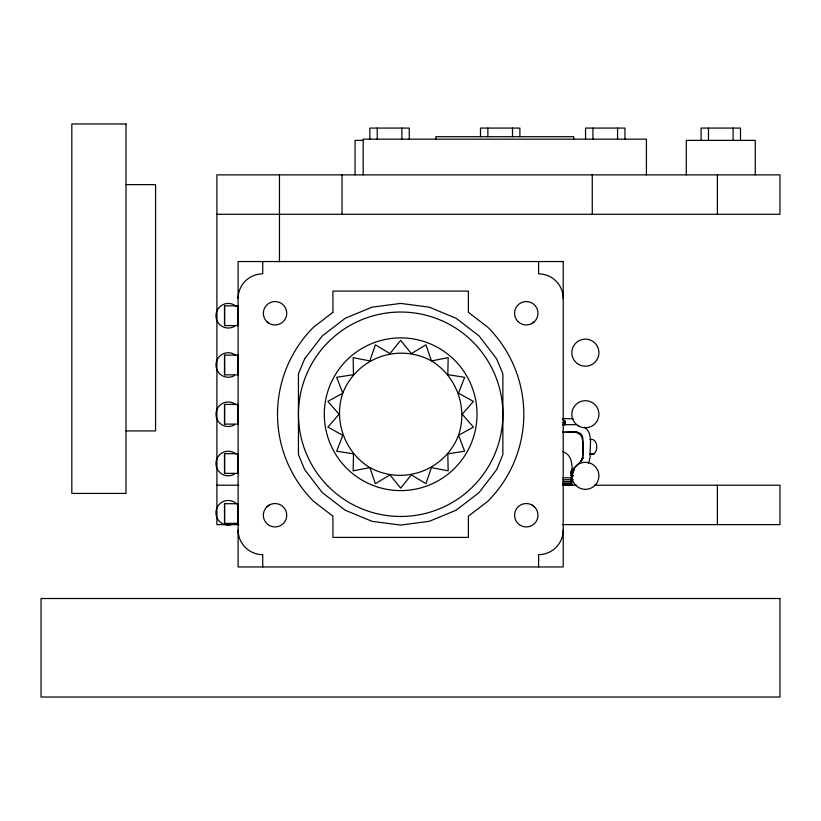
<?xml version="1.0" encoding="UTF-8"?>
<svg xmlns="http://www.w3.org/2000/svg" width="821" height="821" viewBox="0 0 821 821"><rect width="100%" height="100%" fill="white"/><g stroke="black" fill="none" stroke-linecap="round" stroke-linejoin="round"><path stroke-width="1.23" d="M224.554 523.398L224.554 503.694L238.1 503.694L238.1 523.398L224.554 523.398L224.554 503.694M224.554 473.358L224.554 453.654L238.1 453.654L238.1 473.358L224.554 473.358L224.554 453.654M224.554 424.098L224.554 404.394L238.1 404.394L238.1 424.098L224.554 424.098L224.554 404.394M224.554 374.838L224.554 355.134L238.1 355.134L238.1 374.838L224.554 374.838L224.554 355.134M224.554 325.578L224.554 305.874L238.1 305.874L238.1 325.578L224.554 325.578L224.554 305.874M564.407 424.693L564.797 420.845L564.807 424.693L564.797 420.845L562.488 419.346M581.063 461.084L582.869 456.712L582.869 438.281C581.956 428.541 568.655 432.872 562.631 432.103M582.684 458.2L582.828 457.461C581.412 461.987 582.961 457.133 582.315 459.278L582.766 457.81L582.592 458.549M581.915 459.75C583.649 452.453 583.916 443.771 581.586 436.546C577.666 429.927 568.768 432.79 562.59 432.226M582.664 458.313L581.052 461.094L570.708 471.439L573.037 471.439M588.431 463.444L590.278 456.712C589.129 447.24 593.963 433.796 584.429 427.228M571.395 481.229L573.15 479.474M590.042 454.331C599.012 456.363 599.012 437.48 590.042 439.512M266.774 506.957L269.196 505.1A11.699 11.699 0 0 1 286.745 515.229A11.699 11.699 0 0 1 269.196 525.368A11.699 11.699 0 0 1 269.196 505.1M532.121 323.402L534.543 321.534M570.811 475.985L573.222 475.903M570.708 473.768L573.058 473.738M570.492 475.143L572.842 475.123M362.738 140.391L355.072 140.391L355.072 174.873M126.013 184.633L155.569 184.633L155.569 430.933L126.013 430.933M216.908 214.281L779.95 214.281L779.95 174.873L216.908 174.873L216.908 524.619L238.808 524.619M562.816 418.638L573.037 418.772M562.488 422.712L564.961 422.712M562.488 424.693L576.691 424.693M574.146 431.784L576.691 432.103M589.581 453.674L594.312 453.674M589.837 454.167L593.388 454.167M572.206 469.94L574.536 469.94M571.519 470.628L573.848 470.628M570.903 472.414L573.232 472.414M572.966 472.67L570.503 472.804L572.781 472.855M562.908 477.801L571.755 477.801M562.908 479.721L571.755 479.721M562.908 481.506L571.755 481.506M562.908 483.035L571.755 483.035M562.908 484.216L571.755 484.216M562.908 484.954L571.755 484.954M216.908 485.211L238.808 485.211M562.457 485.211L576.537 485.211M594.322 485.211L779.95 485.211L779.95 524.619L562.272 524.619M570.677 475.4L573.14 475.554M562.775 451.54C576.393 456.589 570.749 474.538 571.755 485.211M532.121 505.1L534.543 506.957M266.774 321.534A11.699 11.699 0 0 0 286.344 316.29A11.699 11.699 0 0 0 272.018 301.964A11.699 11.699 0 0 0 266.774 321.534L269.196 323.402M755.269 174.873L755.269 140.391L686.305 140.391L686.305 174.873M740.491 140.391L740.491 128.076L701.083 128.076L701.083 140.391M733.102 128.076L733.102 140.391M717.39 174.873L717.39 214.281M717.39 485.211L717.39 524.619M708.472 128.076L708.472 140.391M646.425 174.873L646.425 139.16L363.18 139.16L363.18 174.873M624.955 139.16L624.955 128.076L585.547 128.076L585.547 139.16M617.566 128.076L617.566 139.16M592.936 128.076L592.936 139.16M592.269 174.873L592.269 214.281M573.766 139.16L573.766 136.697L435.838 136.697L435.838 139.16M571.59 477.801L571.59 485.211M571.088 477.801L571.088 485.211M564.961 421.481L564.961 424.693M538.586 261.54L538.586 273.855A24.63 24.63 0 0 1 563.216 298.485M538.586 566.952L538.586 554.637A24.63 24.63 0 0 0 563.216 530.007M519.888 136.697L519.888 128.076L480.48 128.076L480.48 136.697M512.499 128.076L512.499 136.697M487.869 128.076L487.869 136.697M409.258 139.16L409.258 128.076L369.85 128.076L369.85 139.16M401.869 128.076L401.869 139.16M377.239 128.076L377.239 139.16M342.029 174.873L342.029 214.281M279.468 174.873L279.468 261.745M262.73 261.54L262.73 273.855A24.63 24.63 0 0 0 238.1 298.485M262.73 566.952L262.73 554.637A24.63 24.63 0 0 1 238.1 530.007M234.406 523.439A12.315 12.315 0 0 1 218.16 519.837A12.315 12.315 0 0 1 220.336 503.335A12.315 12.315 0 0 1 236.951 504.063M234.406 474.179A12.315 12.315 0 0 1 218.365 470.864A12.315 12.315 0 0 1 219.802 454.547A12.315 12.315 0 0 1 236.171 454.075M234.396 424.898A12.294 12.294 0 0 1 218.386 421.594A12.294 12.294 0 0 1 219.812 405.307A12.294 12.294 0 0 1 236.15 404.835M234.396 375.628A12.284 12.284 0 0 1 218.396 372.324A12.284 12.284 0 0 1 219.823 356.047A12.284 12.284 0 0 1 236.15 355.575M234.406 326.399A12.315 12.315 0 0 1 218.365 323.084A12.315 12.315 0 0 1 219.802 306.767A12.315 12.315 0 0 1 236.171 306.295M353.492 453.828L353.163 470.854L369.871 467.58C403.111 485.786 444.756 470.628 458.518 435.315C467.98 407.688 456.445 376.008 431.446 360.922C398.206 342.716 356.56 357.874 342.798 393.187C333.336 420.814 344.871 452.494 369.871 467.58L375.382 483.682L389.965 474.887L400.658 488.136L411.352 474.887L425.935 483.682L431.446 467.58L448.153 470.854L447.825 453.828L464.645 451.191L458.518 435.315L473.43 427.084L462.233 414.246L473.43 401.418L458.518 393.187L464.645 377.301L447.825 374.674L448.153 357.648L431.446 360.922L425.935 344.82L411.352 353.615L400.658 340.356L389.965 353.615L375.382 344.82L369.871 360.922L353.163 357.648L353.492 374.674L336.672 377.301L342.798 393.187L327.887 401.418L339.083 414.246L327.887 427.084L342.798 435.315L336.672 451.191L353.492 453.828M304.673 358.828L298.444 373.873L298.444 454.629L304.673 469.663L322.284 492.621L345.241 510.231L371.975 521.304L400.658 525.081L429.342 521.304L456.076 510.231L479.033 492.621L496.643 469.663L502.873 454.629L502.873 373.873L496.643 358.828L479.033 335.881L456.076 318.261L429.342 307.187L400.658 303.411L371.975 307.187L345.241 318.261L322.284 335.881L304.673 358.828M582.038 459.801L580.94 461.033L582.038 459.811M332.926 312.319L313.581 327.169A123.15 123.15 0 0 0 313.581 501.333L332.926 516.173L332.926 537.396L468.391 537.396L468.391 516.173L487.736 501.333A123.15 123.15 0 0 0 487.736 327.169L468.391 312.319L468.391 291.096L332.926 291.096L332.926 312.319M126.013 123.971L71.827 123.971L71.827 493.421L126.013 493.421L126.013 123.971M563.216 261.54L238.1 261.54L238.1 566.952L563.216 566.952L563.216 261.54M779.95 598.509L41.05 598.509L41.05 697.029L779.95 697.029L779.95 598.509M362.482 480.377A76.353 76.353 0 0 0 477.011 414.246A76.353 76.353 0 0 0 362.482 348.125A76.353 76.353 0 0 0 362.482 480.377M328.379 486.525A102.215 102.215 0 0 0 499.394 440.703A102.215 102.215 0 0 0 374.202 315.521A102.215 102.215 0 0 0 328.379 486.525M575.819 485.396A13.536 13.536 0 0 0 598.458 479.331A13.536 13.536 0 0 0 581.884 462.757A13.536 13.536 0 0 0 575.819 485.396M578.61 364.411A13.546 13.546 0 0 0 598.93 352.671A13.546 13.546 0 0 0 578.61 340.941A13.546 13.546 0 0 0 578.61 364.411M578.61 425.986A13.546 13.546 0 0 0 598.93 414.246A13.546 13.546 0 0 0 578.61 402.516A13.546 13.546 0 0 0 578.61 425.986M518 321.534A11.699 11.699 0 0 0 537.57 316.29A11.699 11.699 0 0 0 523.244 301.964A11.699 11.699 0 0 0 518 321.534M520.422 525.368A11.699 11.699 0 0 0 537.971 515.229A11.699 11.699 0 0 0 520.422 505.1A11.699 11.699 0 0 0 520.422 525.368"/></g></svg>
